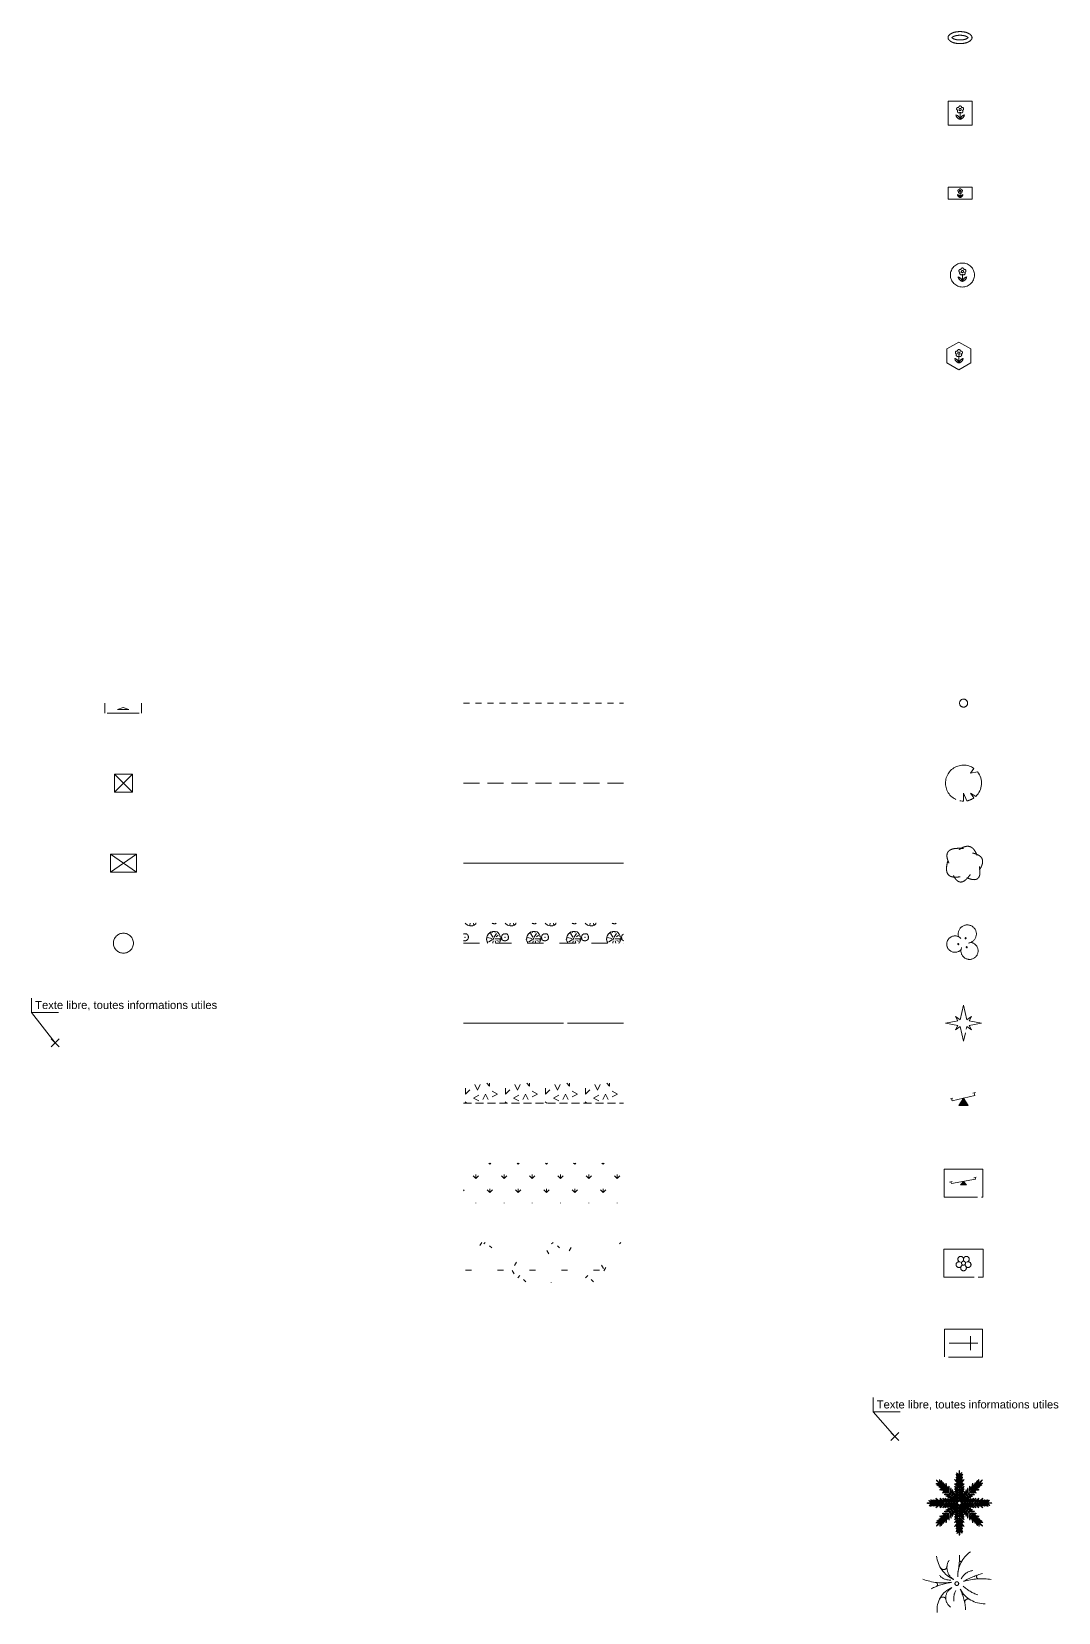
# Model space of a CAD drawing. Header units: metres. Extents: x 3068 to 3311, y 1718 to 1911.
# Drawn here: x 3098.75 to 3124.42, y 1719.44 to 1758.96 of the extents above; entities that cross this region are included whole.
import ezdxf

# ---------------------------------------------------------------- set-up
doc = ezdxf.new("R2010")
doc.units = ezdxf.units.M
doc.header["$PDMODE"] = 3
doc.header["$PDSIZE"] = 0.1
for name, pattern in [('Socle_Continu', [2.5, 2.5, 0]), ('TL_1181', [0.3, 0.15, -0.15]), ('TL_1182', [0.6, 0.4, -0.2]), ('TL_1184', [0.8, 0.4, -0.4]), ('TL_1185', [2.5, 2.5, 0]), ('TL_2776', [0.3, 0.2, -0.1]), ('Topo_Continu', [2.5, 2.5, 0])]:
    doc.linetypes.add(name, pattern=pattern)
for name, color, linetype, lineweight in [('CLOTU_SCI', 212, 'Socle_Continu', 13), ('CLOTU_SCS', 212, 'Socle_Continu', 13), ('JARDH_SCS', 82, 'Socle_Continu', 13), ('JARDI_SCI', 82, 'Socle_Continu', 13), ('JARDI_SCS', 82, 'Socle_Continu', 13), ('MOBUR_SCS', 251, 'Socle_Continu', 13)]:
    doc.layers.add(name, color=color, linetype=linetype, lineweight=lineweight)
doc.styles.get("Standard").update_dxf_attribs({"font": 'arial.ttf'})
doc.styles.add('Style_1', font='WINGDNG2.TTF')
doc.linetypes.add('TL_1183', pattern='A,0.5,-0.05,["ù",Style_1,S=0.254,R=180,X=0,Y=0.254],0,["ù",Style_1,S=0.254,R=0,X=-0.1,Y=-0.254]', length=0.55)

# ---------------------------------------------------------------- blocks, each defined once
blk = doc.blocks.new('TP_1206')
at = {"layer": 'JARDI_SCS', "linetype": 'Socle_Continu'}
blk.add_hatch(color=256, dxfattribs=at).paths.add_polyline_path([(0, 0.125), (-0.117, -0.062), (0.117, -0.062)])
at = {"layer": 'JARDI_SCS', "linetype": 'Socle_Continu', "flags": 128}
for points in [[(-0.328, 0.109), (-0.266, 0.125)], [(-0.281, 0.055), (-0.297, 0.117)], [(-0.281, 0.055), (0.281, 0.195), (0.266, 0.258)], [(0.234, 0.25), (0.297, 0.266)]]:
    blk.add_lwpolyline(points, dxfattribs=at)
blk.add_lwpolyline([(0, 0.125), (-0.117, -0.062), (0.117, -0.062)], close=True, dxfattribs=at)
at = {"layer": 'JARDI_SCS', "linetype": 'Socle_Continu', "flags": 9}
for tag, p in [('ID', (0.793, 0.119)), ('NATURE', (0.793, -0.203)), ('FAMILLE', (0.793, -0.524)), ('CALQUE', (0.793, -0.845)), ('PCRS', (0.793, -1.166))]:
    blk.add_attdef(tag, p, '', height=0.2, dxfattribs=at)
blk = doc.blocks.new('TP_1205')
at = {"layer": 'JARDI_SCS', "linetype": 'Socle_Continu', "flags": 128}
blk.add_lwpolyline([(0.084, 0.084), (0, 0.45), (-0.084, 0.084), (-0.197, 0.169), (-0.141, 0.056), (-0.45, 0), (-0.141, -0.056), (-0.197, -0.169), (-0.084, -0.084), (0, -0.45), (0.084, -0.084), (0.197, -0.169), (0.141, -0.056), (0.45, 0), (0.141, 0.056), (0.197, 0.169)], close=True, dxfattribs=at)
at = {"layer": 'JARDI_SCS', "linetype": 'Socle_Continu', "flags": 9}
for tag, p in [('ID', (0.936, 0.245)), ('NATURE', (0.936, -0.076)), ('FAMILLE', (0.936, -0.398)), ('CALQUE', (0.936, -0.719)), ('PCRS', (0.936, -1.04))]:
    blk.add_attdef(tag, p, '', height=0.2, dxfattribs=at)
blk = doc.blocks.new('SP_1161')
at = {"layer": 'CLOTU_SCS', "linetype": 'Socle_Continu'}
for p, q in [((0, 0), (0, 0.25)), ((0.057, 0), (0.854, 0)), ((0.455, 0.141), (0.313, 0.094)), ((0.313, 0.094), (0.598, 0.094)), ((0.598, 0.094), (0.455, 0.141)), ((0.911, 0.25), (0.911, 0))]:
    blk.add_line(p, q, dxfattribs=at)
at = {"layer": 'CLOTU_SCS', "linetype": 'Socle_Continu', "flags": 9}
for tag, p in [('ID', (1.36, 0.385)), ('NATURE', (1.36, 0.064)), ('CALQUE', (1.36, -0.579)), ('FAMILLE', (1.36, -0.257)), ('PCRS', (1.36, -0.9))]:
    blk.add_attdef(tag, p, '', height=0.2, dxfattribs=at)
blk = doc.blocks.new('SP_1162')
at = {"layer": 'CLOTU_SCS', "linetype": 'Socle_Continu'}
for p, q in [((0, 0), (0.45, 0.45)), ((0, 0.45), (0.45, 0))]:
    blk.add_line(p, q, dxfattribs=at)
at = {"layer": 'CLOTU_SCS', "linetype": 'Socle_Continu', "flags": 128}
blk.add_lwpolyline([(0.45, 0), (0, 0), (0, 0.45), (0.45, 0.45)], close=True, dxfattribs=at)
at = {"layer": 'CLOTU_SCS', "linetype": 'Socle_Continu', "flags": 9}
for tag, p in [('ID', (1.089, 0.299)), ('NATURE', (1.089, -0.022)), ('FAMILLE', (1.089, -0.344)), ('CALQUE', (1.089, -0.665)), ('PCRS', (1.089, -0.986))]:
    blk.add_attdef(tag, p, '', height=0.2, dxfattribs=at)
blk = doc.blocks.new('SP_1163')
at = {"layer": 'CLOTU_SCS', "linetype": 'Socle_Continu'}
for p, q in [((0, 0), (0.65, 0.45)), ((0, 0.45), (0.65, 0))]:
    blk.add_line(p, q, dxfattribs=at)
at = {"layer": 'CLOTU_SCS', "linetype": 'Socle_Continu', "flags": 128}
blk.add_lwpolyline([(0.65, 0), (0, 0), (0, 0.45), (0.65, 0.45)], close=True, dxfattribs=at)
at = {"layer": 'CLOTU_SCS', "linetype": 'Socle_Continu', "flags": 9}
for tag, p in [('ID', (1.211, 0.255)), ('NATURE', (1.211, -0.066)), ('FAMILLE', (1.211, -0.387)), ('CALQUE', (1.211, -0.709)), ('PCRS', (1.211, -1.03))]:
    blk.add_attdef(tag, p, '', height=0.2, dxfattribs=at)
blk = doc.blocks.new('SP_1164')
at = {"layer": 'CLOTU_SCS', "linetype": 'Socle_Continu'}
blk.add_circle((0, 0), 0.25, dxfattribs=at)
at = {"layer": 'CLOTU_SCS', "linetype": 'Socle_Continu', "flags": 9}
for tag, p in [('ID', (0.878, 0.051)), ('NATURE', (0.878, -0.27)), ('FAMILLE', (0.878, -0.592)), ('CALQUE', (0.878, -0.913)), ('PCRS', (0.878, -1.234))]:
    blk.add_attdef(tag, p, '', height=0.2, dxfattribs=at)
blk = doc.blocks.new('*U308')
at = {"layer": 'CLOTU_SCI', "linetype": 'Socle_Continu'}
blk.add_line((-0.591, 0.756), (0, 0), dxfattribs=at)
at = {"layer": 'CLOTU_SCI', "linetype": 'Socle_Continu', "flags": 128}
blk.add_lwpolyline([(0.082, 0.756), (-0.591, 0.756), (-0.591, 1.113)], dxfattribs=at)
at = {"layer": 'CLOTU_SCI', "linetype": 'Socle_Continu'}
blk.add_point((0, 0), dxfattribs=at)
blk.add_attdef('TXT', (-0.502, 0.843), '', height=0.2, dxfattribs=at)
at = {"layer": 'CLOTU_SCI', "linetype": 'Socle_Continu', "flags": 9}
for tag, p in [('NATURE', (1.967, -0.177)), ('ID', (1.967, 0.144)), ('FAMILLE', (1.967, -0.499)), ('CALQUE', (1.967, -0.82)), ('PCRS', (1.967, -1.141))]:
    blk.add_attdef(tag, p, '', height=0.2, dxfattribs=at)
blk = doc.blocks.new('TP_1201')
at = {"layer": 'JARDI_SCS', "linetype": 'Socle_Continu'}
blk.add_circle((0, 0), 0.1, dxfattribs=at)
at = {"layer": 'JARDI_SCS', "linetype": 'Socle_Continu', "flags": 9}
for tag, p in [('ID', (0.488, -0.054)), ('NATURE', (0.488, -0.375)), ('FAMILLE', (0.488, -0.696)), ('CALQUE', (0.488, -1.017))]:
    blk.add_attdef(tag, p, '', height=0.2, dxfattribs=at)
blk = doc.blocks.new('TP_1202')
at = {"layer": 'JARDI_SCS', "linetype": 'Socle_Continu', "flags": 128}
blk.add_lwpolyline([(0.31, -0.335, 0.396139), (0.355, 0.281), (0.177, 0.251), (0.264, 0.367, 1.3671), (0.008, -0.453), (0.008, -0.256), (0.09, -0.446, 0.10638), (0.264, -0.372), (0.177, -0.256)], format="xyb", close=True, dxfattribs=at)
at = {"layer": 'JARDI_SCS', "linetype": 'Socle_Continu', "flags": 9}
for tag, p in [('ID', (1, 0.227)), ('NATURE', (1, -0.094)), ('FAMILLE', (1, -0.415)), ('CALQUE', (1, -0.736)), ('PCRS', (1, -1.058))]:
    blk.add_attdef(tag, p, '', height=0.2, dxfattribs=at)
blk = doc.blocks.new('TP_1203')
at = {"layer": 'JARDI_SCS', "linetype": 'Socle_Continu'}
for points in [[(0.317, 0.2, 0.007667), (0.31, 0.219, 0.026874), (0.279, 0.282, 0.047786), (0.236, 0.346, 0.023985), (0.22, 0.364, 0.040407), (0.188, 0.391, 0.05708), (0.15, 0.412, 0.021505), (0.134, 0.418, 0.075257), (0.079, 0.426, 0.004647), (0.075, 0.426, 0.067031), (0.011, 0.416, 0.025669), (-0.025, 0.403, 0.024468), (-0.058, 0.388, 0.036292), (-0.133, 0.341)], [(-0.414, 0.059, 0.030688), (-0.44, -0.051, 0.042762), (-0.448, -0.139, 0.002681), (-0.448, -0.145, 0.068057), (-0.437, -0.22, 0.027564), (-0.43, -0.238, 0.0661), (-0.407, -0.278, 0.02929), (-0.395, -0.292, 0.071575), (-0.359, -0.319, 0.024959), (-0.339, -0.328, 0.055555), (-0.293, -0.342, 0.042997), (-0.227, -0.347, 0.011964), (-0.208, -0.347, 0.03671), (-0.105, -0.334)], [(-0.02, 0.369, 0.026081), (-0.147, 0.375, 0.000498), (-0.149, 0.375, 0.000061), (-0.149, 0.375, 0.039737), (-0.254, 0.367, 0.05935), (-0.332, 0.345, 0.002412), (-0.335, 0.344, 0.092506), (-0.393, 0.305, 0.000753), (-0.393, 0.305, 0.098491), (-0.424, 0.258, 0.011844), (-0.427, 0.252, 0.083514), (-0.437, 0.191, 0.009601), (-0.437, 0.184, 0.062383), (-0.423, 0.101, 0.027233), (-0.4, 0.034, 0.012932), (-0.386, 0.003)], [(0.373, -0.166, 0.034341), (0.42, -0.085, 0.016386), (0.431, -0.062, 0.033024), (0.447, -0.013, 0.065516), (0.455, 0.048, 0.004498), (0.455, 0.052, 0.088708), (0.444, 0.108, 0.001985), (0.443, 0.11, 0.087204), (0.413, 0.157, 0.010127), (0.407, 0.164, 0.060799), (0.363, 0.198, 0.037701), (0.311, 0.224, 0.012492), (0.293, 0.231, 0.034867), (0.205, 0.256)], [(-0.274, -0.306, 0.039486), (-0.23, -0.38, 0.04359), (-0.198, -0.418, 0.016585), (-0.184, -0.431, 0.081902), (-0.139, -0.459, 0.006579), (-0.135, -0.461, 0.089308), (-0.092, -0.468, 0.016983), (-0.084, -0.468, 0.078527), (-0.037, -0.457, 0.013117), (-0.03, -0.454, 0.063228), (0.027, -0.417, 0.02257), (0.061, -0.386, 0.018838), (0.086, -0.359, 0.027877), (0.148, -0.278)], [(0.064, -0.363, 0.004702), (0.076, -0.368, 0.029397), (0.155, -0.395, 0.053456), (0.231, -0.408, 0.017025), (0.243, -0.409, 0.067312), (0.292, -0.402, 0.029038), (0.305, -0.398, 0.085197), (0.338, -0.377, 0.008842), (0.341, -0.374, 0.097758), (0.369, -0.332, 0.000163), (0.369, -0.332, 0.072483), (0.386, -0.268, 0.026786), (0.388, -0.219, 0.018833), (0.387, -0.184, 0.02958), (0.373, -0.081)]]:
    blk.add_lwpolyline(points, format="xyb", dxfattribs=at)
at = {"layer": 'JARDI_SCS', "linetype": 'Socle_Continu', "flags": 9}
for tag, p in [('ID', (0.889, 0.246)), ('NATURE', (0.889, -0.075)), ('FAMILLE', (0.889, -0.396)), ('CALQUE', (0.889, -0.718)), ('PCRS', (0.889, -1.039))]:
    blk.add_attdef(tag, p, '', height=0.2, dxfattribs=at)
blk = doc.blocks.new('TP_1204')
at = {"layer": 'JARDI_SCS', "linetype": 'Socle_Continu'}
for centre, radius in [((0.056, 0.119), 0.014), ((-0.127, -0.029), 0.0141), ((0.084, -0.106), 0.014)]:
    blk.add_circle(centre, radius, dxfattribs=at)
for centre, radius, start, end in [((0.098, 0.224), 0.227, 277.1047, 198.3791), ((-0.211, -0.029), 0.205, 43.3093, 318.8126), ((0.154, -0.198), 0.214, 157.5, 81.9939)]:
    blk.add_arc(centre, radius, start, end, dxfattribs=at)
at = {"layer": 'JARDI_SCS', "linetype": 'Socle_Continu', "extrusion": (0, 0, -1)}
blk.add_ellipse((-0.127, -0.029), major_axis=(0.00999, 0.00999), ratio=1, start_param=3.926991, end_param=7.068583, dxfattribs=at)
at = {"layer": 'JARDI_SCS', "linetype": 'Socle_Continu', "flags": 9}
for tag, p in [('ID', (0.961, 0.266)), ('NATURE', (0.961, -0.055)), ('FAMILLE', (0.961, -0.377)), ('CALQUE', (0.961, -0.698)), ('PCRS', (0.961, -1.019))]:
    blk.add_attdef(tag, p, '', height=0.2, dxfattribs=at)
blk = doc.blocks.new('TP_1207')
at = {"layer": 'JARDI_SCS', "linetype": 'Socle_Continu'}
blk.add_hatch(color=256, dxfattribs=at).paths.add_polyline_path([(0.484, 0.394), (0.408, 0.306), (0.56, 0.306)])
for p, q in [((0.181, 0.339), (0.786, 0.448)), ((0.741, 0.487), (0.802, 0.498)), ((0.786, 0.448), (0.771, 0.492)), ((0.136, 0.377), (0.197, 0.388)), ((0.181, 0.339), (0.166, 0.383)), ((0.484, 0.394), (0.408, 0.306)), ((0.408, 0.306), (0.56, 0.306)), ((0.56, 0.306), (0.484, 0.394))]:
    blk.add_line(p, q, dxfattribs=at)
at = {"layer": 'JARDI_SCS', "linetype": 'Socle_Continu', "flags": 128}
blk.add_lwpolyline([(0.968, 0.7), (0, 0.7), (0, 0), (0.968, 0)], close=True, dxfattribs=at)
at = {"layer": 'JARDI_SCS', "linetype": 'Socle_Continu', "flags": 9}
for tag, p in [('ID', (1.328, 0.503)), ('NATURE', (1.328, 0.182)), ('FAMILLE', (1.328, -0.139)), ('CALQUE', (1.328, -0.46)), ('PCRS', (1.328, -0.782))]:
    blk.add_attdef(tag, p, '', height=0.2, dxfattribs=at)
blk = doc.blocks.new('TP_1208')
at = {"layer": 'JARDI_SCS', "linetype": 'Socle_Continu'}
for p, q in [((0.489, 0.448), (0.489, 0.4)), ((0.442, 0.365), (0.396, 0.38)), ((0.46, 0.31), (0.431, 0.271)), ((0.519, 0.31), (0.547, 0.271)), ((0.537, 0.365), (0.582, 0.38))]:
    blk.add_line(p, q, dxfattribs=at)
at = {"layer": 'JARDI_SCS', "linetype": 'Socle_Continu', "flags": 128}
blk.add_lwpolyline([(0, 0), (0, 0.7), (0.978, 0.7), (0.978, 0)], close=True, dxfattribs=at)
at = {"layer": 'JARDI_SCS', "linetype": 'Socle_Continu'}
blk.add_circle((0.489, 0.35), 0.05, dxfattribs=at)
for centre, start, end in [((0.418, 0.448), 359.9728, 252.02), ((0.56, 0.448), 288, 180), ((0.374, 0.313), 72, 324.0094), ((0.489, 0.229), 144, 36), ((0.418, 0.448), 305.981, 306.019), ((0.605, 0.313), 161.9874, 162.0126), ((0.605, 0.313), 215.9822, 108.0238)]:
    blk.add_arc(centre, 0.0713, start, end, dxfattribs=at)
at = {"layer": 'JARDI_SCS', "linetype": 'Socle_Continu', "flags": 9}
for tag, p in [('ID', (1.332, 0.495)), ('NATURE', (1.332, 0.174)), ('FAMILLE', (1.332, -0.148)), ('CALQUE', (1.332, -0.469)), ('PCRS', (1.332, -0.79))]:
    blk.add_attdef(tag, p, '', height=0.2, dxfattribs=at)
blk = doc.blocks.new('TP_1209')
at = {"layer": 'JARDI_SCS', "linetype": 'Socle_Continu'}
for p, q in [((0.651, 0.525), (0.651, 0.175)), ((0.118, 0.35), (0.829, 0.35))]:
    blk.add_line(p, q, dxfattribs=at)
at = {"layer": 'JARDI_SCS', "linetype": 'Socle_Continu', "flags": 128}
blk.add_lwpolyline([(0, 0.7), (0.947, 0.7), (0.947, 0), (0, 0)], close=True, dxfattribs=at)
at = {"layer": 'JARDI_SCS', "linetype": 'Socle_Continu', "flags": 9}
for tag, p in [('NATURE', (1.368, 0.208)), ('ID', (1.368, 0.529)), ('FAMILLE', (1.368, -0.114)), ('CALQUE', (1.368, -0.435)), ('PCRS', (1.368, -0.756))]:
    blk.add_attdef(tag, p, '', height=0.2, dxfattribs=at)
blk = doc.blocks.new('*U62')
at = {"layer": 'JARDI_SCI', "linetype": 'Socle_Continu'}
blk.add_line((-0.539, 0.616), (0, 0), dxfattribs=at)
at = {"layer": 'JARDI_SCI', "linetype": 'Socle_Continu', "flags": 128}
blk.add_lwpolyline([(0.134, 0.616), (-0.539, 0.616), (-0.539, 0.973)], dxfattribs=at)
at = {"layer": 'JARDI_SCI', "linetype": 'Socle_Continu'}
blk.add_point((0, 0), dxfattribs=at)
blk.add_attdef('TXT', (-0.451, 0.703), '', height=0.2, dxfattribs=at)
at = {"layer": 'JARDI_SCI', "linetype": 'Socle_Continu', "flags": 9}
for tag, p in [('NATURE', (1.967, -0.177)), ('ID', (1.967, 0.144)), ('FAMILLE', (1.967, -0.499)), ('CALQUE', (1.967, -0.82)), ('PCRS', (1.967, -1.141))]:
    blk.add_attdef(tag, p, '', height=0.2, dxfattribs=at)
blk = doc.blocks.new('NP_2604')
at = {"layer": 'MOBUR_SCS', "linetype": 'Topo_Continu'}
for points in [[(0, 0, 0.174705), (0.018, -0.051, 0.104203), (0.088, -0.106, 0.064948), (0.179, -0.138, 0.051099), (0.3, -0.15, 0.051099), (0.421, -0.138, 0.064948), (0.512, -0.106, 0.104203), (0.582, -0.051, 0.174705), (0.6, 0, 0.174705), (0.582, 0.051, 0.104203), (0.512, 0.106, 0.064948), (0.421, 0.138, 0.051099), (0.3, 0.15, 0.051099), (0.179, 0.138, 0.064948), (0.088, 0.106, 0.104203), (0.018, 0.051, 0.174705)], [(0.095, 0, 0.083919), (0.129, -0.024, 0.064948), (0.197, -0.048, 0.051099), (0.3, -0.059, 0.051099), (0.403, -0.048, 0.064948), (0.471, -0.024, 0.083918), (0.505, 0, 0.083918), (0.471, 0.024, 0.064948), (0.403, 0.048, 0.051099), (0.3, 0.059, 0.051099), (0.197, 0.048, 0.064948), (0.129, 0.024, 0.083918)]]:
    blk.add_lwpolyline(points, format="xyb", close=True, dxfattribs=at)
at = {"layer": 'MOBUR_SCS', "linetype": 'Topo_Continu', "flags": 9}
for tag, p in [('ID', (1.135, 0.463)), ('NATURE', (1.135, 0.142)), ('FAMILLE', (1.135, -0.18)), ('CALQUE', (1.135, -0.501))]:
    blk.add_attdef(tag, p, '', height=0.2, dxfattribs=at)
at = {"layer": 'MOBUR_SCS', "linetype": 'Socle_Continu', "flags": 9}
blk.add_attdef('PCRS', (1.135, -0.822), '', height=0.2, dxfattribs=at)
blk = doc.blocks.new('NP_2605')
at = {"layer": 'MOBUR_SCS', "linetype": 'Topo_Continu'}
blk.add_lwpolyline([(0, 0), (0.6, 0), (0.6, 0.6), (0, 0.6)], close=True, dxfattribs=at)
at = {"layer": 'MOBUR_SCS', "linetype": 'Socle_Continu', "flags": 128}
blk.add_lwpolyline([(0.3, 0.323, 1.082498), (0.36, 0.367, 1.082498), (0.337, 0.437, 1.082498), (0.263, 0.437, 1.082498), (0.24, 0.367, 1.082498), (0.3, 0.323), (0.3, 0.142)], format="xyb", dxfattribs=at)
for points in [[(0.194, 0.252, 0.278028), (0.3, 0.142, 0.278028)], [(0.3, 0.142, 0.278028), (0.407, 0.252, 0.278028)]]:
    blk.add_lwpolyline(points, format="xyb", close=True, dxfattribs=at)
at = {"layer": 'MOBUR_SCS', "linetype": 'Socle_Continu'}
blk.add_circle((0.3, 0.386), 0.027, dxfattribs=at)
at = {"layer": 'MOBUR_SCS', "linetype": 'Topo_Continu', "flags": 9}
for tag, p in [('ID', (1.421, 0.477)), ('NATURE', (1.421, 0.155)), ('FAMILLE', (1.421, -0.166)), ('CALQUE', (1.421, -0.487))]:
    blk.add_attdef(tag, p, '', height=0.2, dxfattribs=at)
at = {"layer": 'MOBUR_SCS', "linetype": 'Socle_Continu', "flags": 9}
blk.add_attdef('PCRS', (1.421, -0.808), '', height=0.2, dxfattribs=at)
blk = doc.blocks.new('NP_2606')
at = {"layer": 'MOBUR_SCS', "linetype": 'Topo_Continu'}
blk.add_lwpolyline([(0, 0), (0.6, 0), (0.6, 0.3), (0, 0.3)], close=True, dxfattribs=at)
at = {"layer": 'MOBUR_SCS', "linetype": 'Socle_Continu', "flags": 128}
for points in [[(0.23, 0.115, 0.278028), (0.3, 0.043, 0.278028)], [(0.3, 0.043, 0.278028), (0.37, 0.115, 0.278028)]]:
    blk.add_lwpolyline(points, format="xyb", close=True, dxfattribs=at)
blk.add_lwpolyline([(0.3, 0.161, 1.082498), (0.339, 0.189, 1.082498), (0.324, 0.235, 1.082498), (0.276, 0.235, 1.082498), (0.261, 0.189, 1.082498), (0.3, 0.161), (0.3, 0.043)], format="xyb", dxfattribs=at)
at = {"layer": 'MOBUR_SCS', "linetype": 'Socle_Continu'}
blk.add_circle((0.3, 0.202), 0.0177, dxfattribs=at)
at = {"layer": 'MOBUR_SCS', "linetype": 'Topo_Continu', "flags": 9}
for tag, p in [('ID', (1.452, 0.408)), ('NATURE', (1.452, 0.087)), ('CALQUE', (1.452, -0.556)), ('FAMILLE', (1.452, -0.234))]:
    blk.add_attdef(tag, p, '', height=0.2, dxfattribs=at)
at = {"layer": 'MOBUR_SCS', "linetype": 'Socle_Continu', "flags": 9}
blk.add_attdef('PCRS', (1.452, -0.877), '', height=0.2, dxfattribs=at)
blk = doc.blocks.new('NP_2607')
at = {"layer": 'MOBUR_SCS', "linetype": 'Socle_Continu', "flags": 128}
blk.add_lwpolyline([(0, 0.023, 1.082498), (0.06, 0.067, 1.082498), (0.037, 0.137, 1.082498), (-0.037, 0.137, 1.082498), (-0.06, 0.067, 1.082498), (0, 0.023), (0, -0.158)], format="xyb", dxfattribs=at)
for points in [[(-0.106, -0.048, 0.278028), (0, -0.158, 0.278028)], [(0, -0.158, 0.278028), (0.107, -0.048, 0.278028)]]:
    blk.add_lwpolyline(points, format="xyb", close=True, dxfattribs=at)
at = {"layer": 'MOBUR_SCS', "linetype": 'Topo_Continu'}
blk.add_circle((0, 0), 0.3, dxfattribs=at)
at = {"layer": 'MOBUR_SCS', "linetype": 'Socle_Continu'}
blk.add_circle((0, 0.086), 0.027, dxfattribs=at)
at = {"layer": 'MOBUR_SCS', "linetype": 'Topo_Continu', "flags": 9}
for tag, p in [('NATURE', (1.099, -0.175)), ('ID', (1.099, 0.147)), ('FAMILLE', (1.099, -0.496)), ('CALQUE', (1.099, -0.817))]:
    blk.add_attdef(tag, p, '', height=0.2, dxfattribs=at)
at = {"layer": 'MOBUR_SCS', "linetype": 'Socle_Continu', "flags": 9}
blk.add_attdef('PCRS', (1.099, -1.138), '', height=0.2, dxfattribs=at)
blk = doc.blocks.new('NP_2608')
at = {"layer": 'MOBUR_SCS', "linetype": 'Socle_Continu', "flags": 128}
blk.add_lwpolyline([(0.6, 0.346), (0.3, 0.52), (0, 0.346), (0, 0), (0.3, -0.173), (0.6, 0)], close=True, dxfattribs=at)
for points in [[(0.194, 0.107, 0.278028), (0.3, -0.003, 0.278028)], [(0.3, -0.003, 0.278028), (0.407, 0.107, 0.278028)]]:
    blk.add_lwpolyline(points, format="xyb", close=True, dxfattribs=at)
blk.add_lwpolyline([(0.3, 0.177, 1.082498), (0.36, 0.221, 1.082498), (0.337, 0.292, 1.082498), (0.263, 0.292, 1.082498), (0.24, 0.221, 1.082498), (0.3, 0.177), (0.3, -0.003)], format="xyb", dxfattribs=at)
at = {"layer": 'MOBUR_SCS', "linetype": 'Socle_Continu'}
blk.add_circle((0.3, 0.241), 0.027, dxfattribs=at)
at = {"layer": 'MOBUR_SCS', "linetype": 'Socle_Continu', "flags": 9}
for tag, p in [('ID', (1.425, 0.198)), ('NATURE', (1.425, -0.124)), ('FAMILLE', (1.425, -0.445)), ('CALQUE', (1.425, -0.766)), ('PCRS', (1.425, -1.088))]:
    blk.add_attdef(tag, p, '', height=0.2, dxfattribs=at)
blk = doc.blocks.new('*U399')
at = {"layer": 'JARDI_SCS', "linetype": 'Socle_Continu'}
for p, q in [((0, 0.044), (-0.075, 0.114)), ((0, -0.058), (-0.075, 0.013)), ((0, 0.22), (-0.053, 0.262)), ((0, 0), (-0.053, 0.043)), ((0, 0.136), (-0.051, 0.184)), ((0, 0.248), (-0.047, 0.297)), ((0, 0.166), (-0.046, 0.224)), ((0, 0.083), (-0.046, 0.14)), ((0, 0.279), (-0.002, 0.347)), ((0, 0.248), (0.04, 0.302)), ((0, -0.385), (0, 0.294)), ((0, 0.22), (0.053, 0.262)), ((0, 0.166), (0.046, 0.224)), ((0, 0.136), (0.051, 0.184)), ((0, 0.083), (0.046, 0.14)), ((0, 0.044), (0.075, 0.114)), ((0, 0), (0.053, 0.043)), ((0, -0.058), (0.075, 0.013)), ((0, -0.385), (-0.112, -0.263)), ((0, -0.316), (-0.097, -0.219)), ((0, -0.187), (-0.091, -0.098)), ((0, -0.126), (-0.075, -0.056)), ((0, -0.25), (-0.069, -0.174)), ((0, -0.126), (0.075, -0.056)), ((0, -0.187), (0.091, -0.098)), ((0, -0.25), (0.069, -0.174)), ((0, -0.316), (0.097, -0.219)), ((0, -0.385), (0.112, -0.263))]:
    blk.add_line(p, q, dxfattribs=at)
at = {"layer": 'JARDI_SCS', "linetype": 'Socle_Continu', "flags": 128}
for points in [[(-0.118, 0.154, 0.129654), (0, 0.044, 0.131505)], [(-0.118, 0.053, 0.129654), (0, -0.058, 0.131505)], [(-0.083, 0.287, 0.129654), (0, 0.22, 0.131505)], [(-0.083, 0.067, 0.129654), (0, 0, 0.131505)], [(-0.081, 0.212, 0.129654), (0, 0.136, 0.131505)], [(-0.074, 0.325, 0.129654), (0, 0.248, 0.131505)], [(-0.073, 0.257, 0.129654), (0, 0.166, 0.131505)], [(-0.073, 0.173, 0.129654), (0, 0.083, 0.131505)], [(-0.003, 0.385, -0.129654), (0, 0.279, -0.131505)], [(0.063, 0.334, -0.129654), (0, 0.248, -0.131505)], [(0.083, 0.287, -0.129654), (0, 0.22, -0.131505)], [(0.073, 0.257, -0.129654), (0, 0.166, -0.131505)], [(0.081, 0.212, -0.129654), (0, 0.136, -0.131505)], [(0.073, 0.173, -0.129654), (0, 0.083, -0.131505)], [(0.118, 0.154, -0.129654), (0, 0.044, -0.131505)], [(0.083, 0.067, -0.129654), (0, 0, -0.131505)], [(0.118, 0.053, -0.129654), (0, -0.058, -0.131505)], [(-0.149, -0.225, 0.102063), (0, -0.385, 0.16444)], [(-0.136, -0.187, 0.136309), (0, -0.316, 0.198645)], [(-0.118, -0.016, 0.129654), (0, -0.126, 0.131505)], [(-0.118, -0.073, 0.119374), (0, -0.187, 0.127124)], [(-0.109, -0.131, 0.129654), (0, -0.25, 0.131505)], [(0.118, -0.016, -0.129654), (0, -0.126, -0.131505)], [(0.118, -0.073, -0.119374), (0, -0.187, -0.127124)], [(0.109, -0.131, -0.129654), (0, -0.25, -0.131505)], [(0.136, -0.187, -0.136309), (0, -0.316, -0.198645)], [(0.149, -0.225, -0.102063), (0, -0.385, -0.16444)]]:
    blk.add_lwpolyline(points, format="xyb", close=True, dxfattribs=at)
blk = doc.blocks.new('*U400')
at = {"layer": 'JARDI_SCS', "color": 0, "linetype": 'ByBlock', "lineweight": -2, "transparency": 16777216}
blk.add_blockref('*U399', (2496.945, 1378.098), dxfattribs=at)
for p, rotation in [((2496.64, 1377.972), 45.00000000000002), ((2497.249, 1377.972), 315.0000000000001), ((2496.514, 1377.667), 90.00000000000006), ((2496.64, 1377.363), 135), ((2496.945, 1377.237), 180), ((2497.249, 1377.363), 225), ((2497.375, 1377.667), 270)]:
    blk.add_blockref('*U399', p, dxfattribs=dict(at, rotation=rotation))
blk = doc.blocks.new('TP_2778')
at = {"layer": 'JARDI_SCS', "linetype": 'Socle_Continu'}
blk.add_circle((0, 0), 0.045, dxfattribs=at)
blk.add_blockref('*U400', (-2496.945, -1377.667), dxfattribs=at)
at = {"layer": 'JARDI_SCS', "linetype": 'Socle_Continu', "flags": 9}
for tag, p in [('ID', (1.277, 0.29)), ('NATURE', (1.277, -0.032)), ('FAMILLE', (1.277, -0.353)), ('CALQUE', (1.277, -0.674)), ('PCRS', (1.277, -0.996))]:
    blk.add_attdef(tag, p, '', height=0.2, dxfattribs=at)
blk = doc.blocks.new('TP_2779')
at = {"layer": 'JARDI_SCS', "linetype": 'Socle_Continu', "extrusion": (0, 0, -1), "flags": 128}
for points in [[(-0.025, 0.165, 0.247838), (-0.34, 0.797)], [(0.086, 0.103, 0.25131), (0.508, 0.689)], [(-0.064, 0.707, 0.064603), (-0.029, 0.294)], [(0.122, 0.036, 0.13192), (0.851, 0.112)], [(0.637, -0.128, 0.079746), (0.149, 0.028)], [(0.523, 0.029, 0.690122), (0.513, -0.072)], [(0.153, 0.089, 0.230233), (0.433, 0.205)], [(-0.113, 0.12, 0.255827), (-0.398, 0.325)], [(-0.172, 0.054, 0.115458), (-0.86, 0.103)], [(0.43, -0.381, 0.592918), (0.275, -0.382)], [(-0.083, -0.138, 0.100919), (-0.22, -0.653)], [(-0.198, -0.478, 0.662456), (-0.326, -0.398)]]:
    blk.add_lwpolyline(points, format="xyb", dxfattribs=at)
at = {"layer": 'JARDI_SCS', "linetype": 'Socle_Continu', "flags": 128}
for points in [[(-0.401, 0.391, 0.742335), (-0.245, 0.432)], [(-0.193, 0.587, 0.422349), (-0.073, 0.099)], [(0.065, 0.588, 0.596812), (0.127, 0.562)], [(0.643, 0.254, 0.050999), (0.167, 0.058)], [(0.509, 0.211, 0.61769), (0.536, 0.12)], [(-0.122, -0.101, 0.339495), (-0.491, -0.719)], [(-0.122, -0.106, 0.565905), (-0.157, -0.586)], [(-0.028, -0.173, 0.132446), (-0.077, -0.435)], [(0.091, -0.146, 0.285538), (0.709, -0.502)], [(0.158, -0.066, 0.093629), (0.527, -0.284)]]:
    blk.add_lwpolyline(points, format="xyb", dxfattribs=at)
at = {"layer": 'JARDI_SCS', "linetype": 'Socle_Continu'}
blk.add_circle((0, 0), 0.0469, dxfattribs=at)
at = {"layer": 'JARDI_SCS', "linetype": 'Socle_Continu', "flags": 9}
for tag, p in [('ID', (1.31, 0.499)), ('NATURE', (1.31, 0.178)), ('FAMILLE', (1.31, -0.143)), ('CALQUE', (1.31, -0.465)), ('PCRS', (1.31, -0.786))]:
    blk.add_attdef(tag, p, '', height=0.2, dxfattribs=at)

msp = doc.modelspace()

# ---------------------------------------------------------------- hatches: boundary and pattern name
at = {"layer": 'JARDH_SCS', "linetype": 'Socle_Continu'}
h = msp.add_hatch(dxfattribs=at)
h.set_pattern_fill('TL_1184', color=256, pattern_type=2)
h.set_pattern_definition([(296.565051, (0.15, 8.18), (1, -1.000000004), [0.02236068, -2.2137073]), (243.434949, (0.16, 8.2), (8e-09, -1), [0.02236068, -2.2137073]), (0, (0.14, 8.2), (0, 1), [0.02, -0.98]), (285.945396, (0.12, 8.27), (1.000000001, -2.9999999986), [0.0728011, -7.2073088]), (206.565051, (0.14, 8.28), (-1.000000004, -1), [0.02236068, -2.2137073]), (333.434949, (0.12, 8.29), (1, 8e-09), [0.02236068, -2.2137073]), (251.565051, (0.14, 8.35), (7e-11, -1.000000003), [0.06324555, -3.0990321]), (180, (0.16, 8.35), (-1e-16, -1), [0.02, -0.98]), (296.565051, (0.15, 8.37), (1, -1.000000004), [0.02236068, -2.2137073]), (233.130102, (0.18, 8.41), (-2.000000019, -2.999999988), [0.05, -4.95]), (180, (0.2, 8.41), (-1e-16, -1), [0.02, -0.98]), (270, (0.2, 8.43), (1, -2e-16), [0.02, -0.98]), (206.565051, (0.24, 8.45), (-1.000000004, -1), [0.04472136, -2.19134662]), (161.565051, (0.27, 8.44), (-1.000000003, -7e-11), [0.03162278, -3.13065488]), (270, (0.27, 8.46), (1, -2e-16), [0.02, -0.98]), (180, (0.33, 8.46), (-1e-16, -1), [0.06, -0.94]), (116.565051, (0.34, 8.44), (-1, 1.000000004), [0.02236068, -2.2137073]), (243.434949, (0.35, 8.46), (8e-09, -1), [0.02236068, -2.2137073]), (165.963757, (0.39, 8.45), (-1.000000001, -1.3e-08), [0.04123106, -4.08187457]), (135, (0.42, 8.42), (-1, 1e-16), [0.0424264, -1.37178716]), (90, (0.42, 8.4), (-1, 1e-16), [0.02, -0.98]), (180, (0.44, 8.4), (-1e-16, -1), [0.02, -0.98]), (116.565051, (0.46, 8.36), (-1, 1.000000004), [0.04472136, -2.19134662]), (90, (0.46, 8.34), (-1, 1e-16), [0.02, -0.98]), (153.434949, (0.48, 8.33), (-1, -8e-09), [0.02236068, -2.2137073]), (90, (0.48, 8.27), (-1, 1e-16), [0.06, -0.94]), (45, (0.46, 8.25), (1e-16, 1), [0.02828427, -1.3859293]), (116.565051, (0.47, 8.23), (-1, 1.000000004), [0.02236068, -2.2137073]), (68.198591, (0.45, 8.18), (0.999999973, 3.00000001), [0.05385165, -5.33131316]), (18.434949, (0.42, 8.17), (1.999999994, 1.00000001), [0.03162278, -3.13065488]), (90, (0.42, 8.15), (-1, 1e-16), [0.02, -0.98]), (36.869898, (0.38, 8.12), (0.999999994, 1.000000006), [0.05, -4.95]), (0, (0.35, 8.12), (0, 1), [0.03, -0.97]), (63.434949, (0.34, 8.1), (-8e-09, 1), [0.02236068, -2.2137073]), (0, (0.28, 8.1), (0, 1), [0.06, -0.94]), (315, (0.26, 8.12), (1, -3e-16), [0.02828427, -1.3859293]), (26.565051, (0.24, 8.11), (1.000000004, 1), [0.02236068, -2.2137073]), (341.565051, (0.21, 8.12), (1.000000003, 7e-11), [0.03162278, -3.13065488]), (321.340192, (0.16, 8.16), (4.000000012, -2.9999999835), [0.06403124, -6.339093]), (90, (0.31, 8.27), (-1, 1e-16), [0.02, -0.98]), (0, (0.29, 8.27), (0, 1), [0.02, -0.98]), (270, (0.29, 8.29), (1, -2e-16), [0.02, -0.98]), (180, (0.31, 8.29), (-1e-16, -1), [0.02, -0.98]), (90, (0.75, 8.77), (-1, 1e-16), [0.02, -0.98]), (0, (0.73, 8.77), (0, 1), [0.02, -0.98]), (270, (0.73, 8.79), (1, -2e-16), [0.02, -0.98]), (180, (0.75, 8.79), (-1e-16, -1), [0.02, -0.98]), (296.565051, (0.59, 8.68), (1, -1.000000004), [0.02236068, -2.2137073]), (243.434949, (0.6, 8.7), (8e-09, -1), [0.02236068, -2.2137073]), (0, (0.58, 8.7), (0, 1), [0.02, -0.98]), (285.945396, (0.56, 8.77), (1.000000001, -2.9999999986), [0.0728011, -7.2073088]), (206.565051, (0.58, 8.78), (-1.000000004, -1), [0.02236068, -2.2137073]), (333.434949, (0.56, 8.79), (1, 8e-09), [0.02236068, -2.2137073]), (251.565051, (0.58, 8.85), (7e-11, -1.000000003), [0.06324555, -3.0990321]), (180, (0.6, 8.85), (-1e-16, -1), [0.02, -0.98]), (296.565051, (0.59, 8.87), (1, -1.000000004), [0.02236068, -2.2137073]), (233.130102, (0.62, 8.91), (-2.000000019, -2.999999988), [0.05, -4.95]), (180, (0.64, 8.91), (-1e-16, -1), [0.02, -0.98]), (270, (0.64, 8.93), (1, -2e-16), [0.02, -0.98]), (206.565051, (0.68, 8.95), (-1.000000004, -1), [0.04472136, -2.19134662]), (161.565051, (0.71, 8.94), (-1.000000003, -7e-11), [0.03162278, -3.13065488]), (270, (0.71, 8.96), (1, -2e-16), [0.02, -0.98]), (180, (0.77, 8.96), (-1e-16, -1), [0.06, -0.94]), (116.565051, (0.78, 8.94), (-1, 1.000000004), [0.02236068, -2.2137073]), (243.434949, (0.79, 8.96), (8e-09, -1), [0.02236068, -2.2137073]), (165.963757, (0.83, 8.95), (-1.000000001, -1.3e-08), [0.04123106, -4.08187457]), (135, (0.86, 8.92), (-1, 1e-16), [0.0424264, -1.37178716]), (90, (0.86, 8.9), (-1, 1e-16), [0.02, -0.98]), (180, (0.88, 8.9), (-1e-16, -1), [0.02, -0.98]), (116.565051, (0.9, 8.86), (-1, 1.000000004), [0.04472136, -2.19134662]), (90, (0.9, 8.84), (-1, 1e-16), [0.02, -0.98]), (153.434949, (0.92, 8.83), (-1, -8e-09), [0.02236068, -2.2137073]), (90, (0.92, 8.77), (-1, 1e-16), [0.06, -0.94]), (45, (0.9, 8.75), (1e-16, 1), [0.02828427, -1.3859293]), (116.565051, (0.91, 8.73), (-1, 1.000000004), [0.02236068, -2.2137073]), (68.198591, (0.89, 8.68), (0.999999973, 3.00000001), [0.05385165, -5.33131316]), (18.434949, (0.86, 8.67), (1.999999994, 1.00000001), [0.03162278, -3.13065488]), (90, (0.86, 8.65), (-1, 1e-16), [0.02, -0.98]), (36.869898, (0.82, 8.62), (0.999999994, 1.000000006), [0.05, -4.95]), (0, (0.79, 8.62), (0, 1), [0.03, -0.97]), (63.434949, (0.78, 8.6), (-8e-09, 1), [0.02236068, -2.2137073]), (0, (0.72, 8.6), (0, 1), [0.06, -0.94]), (315, (0.7, 8.62), (1, -3e-16), [0.02828427, -1.3859293]), (26.565051, (0.68, 8.61), (1.000000004, 1), [0.02236068, -2.2137073]), (341.565051, (0.65, 8.62), (1.000000003, 7e-11), [0.03162278, -3.13065488]), (321.340192, (0.6, 8.66), (4.000000012, -2.9999999835), [0.06403124, -6.339093]), (296.565051, (0.51, 8.265), (1, -1.000000004), [0.01118034, -2.22488764]), (243.434949, (0.515, 8.275), (8e-09, -1), [0.01118034, -2.22488764]), (0, (0.505, 8.275), (0, 1), [0.01, -0.99]), (285.945396, (0.495, 8.31), (1.000000001, -2.9999999986), [0.03640055, -7.24370934]), (206.565051, (0.505, 8.315), (-1.000000004, -1), [0.01118034, -2.22488764]), (333.434949, (0.495, 8.32), (1, 8e-09), [0.01118034, -2.22488764]), (251.565051, (0.505, 8.35), (7e-11, -1.000000003), [0.03162278, -3.13065488]), (180, (0.515, 8.35), (-1e-16, -1), [0.01, -0.99]), (296.565051, (0.51, 8.36), (1, -1.000000004), [0.01118034, -2.22488764]), (233.130102, (0.525, 8.38), (-2.000000019, -2.999999988), [0.025, -4.975]), (180, (0.535, 8.38), (-1e-16, -1), [0.01, -0.99]), (270, (0.535, 8.39), (1, -2e-16), [0.01, -0.99]), (206.565051, (0.555, 8.4), (-1.000000004, -1), [0.02236068, -2.2137073]), (161.565051, (0.57, 8.395), (-1.000000003, -7e-11), [0.0158114, -3.14646627]), (270, (0.57, 8.405), (1, -2e-16), [0.01, -0.99]), (180, (0.6, 8.405), (-1e-16, -1), [0.03, -0.97]), (116.565051, (0.605, 8.395), (-1, 1.000000004), [0.01118034, -2.22488764]), (243.434949, (0.61, 8.405), (8e-09, -1), [0.01118034, -2.22488764]), (165.963757, (0.63, 8.4), (-1.000000001, -1.3e-08), [0.02061553, -4.1024901]), (135, (0.645, 8.385), (-1, 1e-16), [0.0212132, -1.39300036]), (90, (0.645, 8.375), (-1, 1e-16), [0.01, -0.99]), (180, (0.655, 8.375), (-1e-16, -1), [0.01, -0.99]), (116.565051, (0.665, 8.355), (-1, 1.000000004), [0.02236068, -2.2137073]), (90, (0.665, 8.345), (-1, 1e-16), [0.01, -0.99]), (153.434949, (0.675, 8.34), (-1, -8e-09), [0.01118034, -2.22488764]), (90, (0.675, 8.31), (-1, 1e-16), [0.03, -0.97]), (45, (0.665, 8.3), (1e-16, 1), [0.01414214, -1.40007143]), (116.565051, (0.67, 8.29), (-1, 1.000000004), [0.01118034, -2.22488764]), (68.198591, (0.66, 8.265), (0.999999973, 3.00000001), [0.02692582, -5.35823898]), (18.434949, (0.645, 8.26), (1.999999994, 1.00000001), [0.0158114, -3.14646627]), (90, (0.645, 8.25), (-1, 1e-16), [0.01, -0.99]), (36.869898, (0.625, 8.235), (0.999999994, 1.000000006), [0.025, -4.975]), (0, (0.61, 8.235), (0, 1), [0.015, -0.985]), (63.434949, (0.605, 8.225), (-8e-09, 1), [0.01118034, -2.22488764]), (0, (0.575, 8.225), (0, 1), [0.03, -0.97]), (315, (0.565, 8.235), (1, -3e-16), [0.01414214, -1.40007143]), (26.565051, (0.555, 8.23), (1.000000004, 1), [0.01118034, -2.22488764]), (341.565051, (0.54, 8.235), (1.000000003, 7e-11), [0.0158114, -3.14646627]), (321.340192, (0.515, 8.255), (4.000000012, -2.9999999835), [0.03201562, -6.37110862]), (90, (0.59, 8.31), (-1, 1e-16), [0.01, -0.99]), (0, (0.58, 8.31), (0, 1), [0.01, -0.99]), (270, (0.58, 8.32), (1, -2e-16), [0.01, -0.99]), (180, (0.59, 8.32), (-1e-16, -1), [0.01, -0.99]), (90, (0.325, 8.74), (-1, 1e-16), [0.01, -0.99]), (0, (0.315, 8.74), (0, 1), [0.01, -0.99]), (270, (0.315, 8.75), (1, -2e-16), [0.01, -0.99]), (180, (0.325, 8.75), (-1e-16, -1), [0.01, -0.99]), (296.565051, (0.245, 8.695), (1, -1.000000004), [0.01118034, -2.22488764]), (243.434949, (0.25, 8.705), (8e-09, -1), [0.01118034, -2.22488764]), (0, (0.24, 8.705), (0, 1), [0.01, -0.99]), (285.945396, (0.23, 8.74), (1.000000001, -2.9999999986), [0.03640055, -7.24370934]), (206.565051, (0.24, 8.745), (-1.000000004, -1), [0.01118034, -2.22488764]), (333.434949, (0.23, 8.75), (1, 8e-09), [0.01118034, -2.22488764]), (251.565051, (0.24, 8.78), (7e-11, -1.000000003), [0.03162278, -3.13065488]), (180, (0.25, 8.78), (-1e-16, -1), [0.01, -0.99]), (296.565051, (0.245, 8.79), (1, -1.000000004), [0.01118034, -2.22488764]), (233.130102, (0.26, 8.81), (-2.000000019, -2.999999988), [0.025, -4.975]), (180, (0.27, 8.81), (-1e-16, -1), [0.01, -0.99]), (270, (0.27, 8.82), (1, -2e-16), [0.01, -0.99]), (206.565051, (0.29, 8.83), (-1.000000004, -1), [0.02236068, -2.2137073]), (161.565051, (0.305, 8.825), (-1.000000003, -7e-11), [0.0158114, -3.14646627]), (270, (0.305, 8.835), (1, -2e-16), [0.01, -0.99]), (180, (0.335, 8.835), (-1e-16, -1), [0.03, -0.97]), (116.565051, (0.34, 8.825), (-1, 1.000000004), [0.01118034, -2.22488764]), (243.434949, (0.345, 8.835), (8e-09, -1), [0.01118034, -2.22488764]), (165.963757, (0.365, 8.83), (-1.000000001, -1.3e-08), [0.02061553, -4.1024901]), (135, (0.38, 8.815), (-1, 1e-16), [0.0212132, -1.39300036]), (90, (0.38, 8.805), (-1, 1e-16), [0.01, -0.99]), (180, (0.39, 8.805), (-1e-16, -1), [0.01, -0.99]), (116.565051, (0.4, 8.785), (-1, 1.000000004), [0.02236068, -2.2137073]), (90, (0.4, 8.775), (-1, 1e-16), [0.01, -0.99]), (153.434949, (0.41, 8.77), (-1, -8e-09), [0.01118034, -2.22488764]), (90, (0.41, 8.74), (-1, 1e-16), [0.03, -0.97]), (45, (0.4, 8.73), (1e-16, 1), [0.01414214, -1.40007143]), (116.565051, (0.405, 8.72), (-1, 1.000000004), [0.01118034, -2.22488764]), (68.198591, (0.395, 8.695), (0.999999973, 3.00000001), [0.02692582, -5.35823898]), (18.434949, (0.38, 8.69), (1.999999994, 1.00000001), [0.0158114, -3.14646627]), (90, (0.38, 8.68), (-1, 1e-16), [0.01, -0.99]), (36.869898, (0.36, 8.665), (0.999999994, 1.000000006), [0.025, -4.975]), (0, (0.345, 8.665), (0, 1), [0.015, -0.985]), (63.434949, (0.34, 8.655), (-8e-09, 1), [0.01118034, -2.22488764]), (0, (0.31, 8.655), (0, 1), [0.03, -0.97]), (315, (0.3, 8.665), (1, -3e-16), [0.01414214, -1.40007143]), (26.565051, (0.29, 8.66), (1.000000004, 1), [0.01118034, -2.22488764]), (341.565051, (0.275, 8.665), (1.000000003, 7e-11), [0.0158114, -3.14646627]), (321.340192, (0.25, 8.685), (4.000000012, -2.9999999835), [0.03201562, -6.37110862]), (0, (0.78, 8.78), (0, 1), [0.13, -0.87]), (59.036243, (0.75, 8.81), (1.000000014, 1.999999997), [0.11661904, -5.71433286]), (38.659808, (0.81, 8.83), (1.000000008, 0.999999996), [0.06403124, -6.339093]), (120.963757, (0.72, 8.82), (-2.00000003, 2.999999983), [0.11661904, -5.71433286]), (169.695154, (0.7, 8.79), (-6.0000000095, 0.9999999502), [0.1118034, -11.0685365]), (213.690068, (0.71, 8.76), (-0.99999999, -1.00000001), [0.10816654, -3.49738474]), (259.695154, (0.73, 8.73), (-0.9999999502, -6.0000000095), [0.1118034, -11.0685365]), (288.434949, (0.78, 8.73), (1.00000001, -1.999999994), [0.09486833, -3.06740933]), (333.434949, (0.82, 8.74), (1, 8e-09), [0.06708204, -2.16898594]), (333.434949, (0.38, 8.24), (1, 8e-09), [0.06708204, -2.16898594]), (288.434949, (0.34, 8.23), (1.00000001, -1.999999994), [0.09486833, -3.06740933]), (259.695154, (0.29, 8.23), (-0.9999999502, -6.0000000095), [0.1118034, -11.0685365]), (213.690068, (0.27, 8.26), (-0.99999999, -1.00000001), [0.10816654, -3.49738474]), (169.695154, (0.26, 8.29), (-6.0000000095, 0.9999999502), [0.1118034, -11.0685365]), (120.963757, (0.28, 8.32), (-2.00000003, 2.999999983), [0.11661904, -5.71433286]), (38.659808, (0.37, 8.33), (1.000000008, 0.999999996), [0.06403124, -6.339093]), (59.036243, (0.31, 8.31), (1.000000014, 1.999999997), [0.11661904, -5.71433286]), (0, (0.34, 8.28), (0, 1), [0.13, -0.87])])
h.paths.add_polyline_path([(3113.549, 1736.672), (3109.549, 1736.672), (3109.549, 1736.172), (3113.549, 1736.172)])
h = msp.add_hatch(dxfattribs=at)
h.set_pattern_fill('TL_2776', color=256, pattern_type=2)
h.set_pattern_definition([(0, (0.2, 0), (1, 1), [0.15, -0.4, 0.15, -0.3]), (0, (0.55, 0.1), (1, 1), [0.15, -0.85]), (90, (0.6, 0.4), (-1, 1), [0.15, -0.2, 0.15, -0.5]), (90, (0.2, 0.6), (-1, 1), [0.15, -0.85]), (45, (0.6, 0.4), (0, 1), [0.15, -0.69852814, 0.15, -0.41568542]), (135, (0.7, 0.1), (-1, 1e-16), [0.15, -0.55710678, 0.15, -0.55710678]), (225, (0.6, 0.9), (-2e-16, -1), [0.15, -1.26421356]), (225, (0.9, 0), (-2e-16, -1), [0.15, -1.26421356]), (26.565051, (0.8, 0.3), (1, 4e-10), [0.15, -2.08606798]), (63.434949, (0.9, 0.5), (4e-10, 1), [0.15, -2.08606798]), (116.565051, (0.9, 0.5), (-4e-10, 1), [0.15, -2.08606798]), (153.434949, (0.4, 0.4), (-1, 4e-10), [0.15, -2.08606798]), (206.565051, (0.4, 0.4), (-1, -4e-10), [0.15, -2.08606798]), (243.434949, (0.1, 0.4), (-4e-10, -1), [0.15, -2.08606798]), (296.565051, (0.1, 0.4), (4e-10, -1), [0.15, -2.08606798]), (333.434949, (0.8, 0.3), (1, -4e-10), [0.15, -2.08606798])])
h.paths.add_polyline_path([(3113.549, 1732.672), (3109.549, 1732.672), (3109.549, 1732.172), (3113.549, 1732.172)])
h = msp.add_hatch(dxfattribs=at)
h.set_pattern_fill('TL_2777', color=256, scale=0.5, pattern_type=2)
h.set_pattern_definition([(90, (0, 0), (-0.35355339, 0.35355339), [0.09375, -0.61335678]), (45, (0, 0), (-0.35355339, 0.35355339), [0.09375, -0.40625]), (135, (0, 0), (-0.35355339, -0.35355339), [0.09375, -0.40625])])
h.paths.add_polyline_path([(3113.549, 1730.672), (3109.549, 1730.672), (3109.549, 1729.672), (3113.549, 1729.672)])
h = msp.add_hatch(dxfattribs=at)
h.set_pattern_fill('TL_2780', color=256, scale=0.1, pattern_type=2)
h.set_pattern_definition([(0, (0, 0), (0, 0.8), [0.15, -0.65]), (60, (0, 0), (-0.8660254, 0.5), [0.1, -0.9]), (120, (0, 0), (-0.8660254, -0.5), [0.1, -0.9]), (45, (0.2, 0.2), (-0.84852814, 0.84852814), [0.08, -1.12]), (135, (0.4, 0.1), (-0.84852814, -0.84852814), [0.08, -1.12])])
h.paths.add_polyline_path([(3113.536, 1728.688), (3109.536, 1728.688), (3109.536, 1727.688), (3113.536, 1727.688)])

# ---------------------------------------------------------------- linework, layer by layer
at = {"layer": 'JARDI_SCS', "linetype": 'TL_1181', "flags": 128}
msp.add_lwpolyline([(3109.549, 1742.172), (3113.549, 1742.172)], dxfattribs=at)
at = {"layer": 'JARDI_SCS', "linetype": 'TL_1182', "flags": 128}
msp.add_lwpolyline([(3109.549, 1740.172), (3113.549, 1740.172)], dxfattribs=at)
at = {"layer": 'JARDI_SCS', "linetype": 'TL_1183', "flags": 128}
msp.add_lwpolyline([(3109.549, 1738.172), (3113.549, 1738.172)], dxfattribs=at)
at = {"layer": 'JARDI_SCS', "linetype": 'TL_1184', "flags": 128}
msp.add_lwpolyline([(3109.549, 1736.172), (3113.549, 1736.172)], dxfattribs=at)
at = {"layer": 'JARDI_SCS', "linetype": 'TL_1185', "flags": 128}
msp.add_lwpolyline([(3109.549, 1734.172), (3113.549, 1734.172)], dxfattribs=at)
at = {"layer": 'JARDI_SCS', "linetype": 'TL_2776', "flags": 128}
msp.add_lwpolyline([(3109.549, 1732.172), (3113.549, 1732.172)], dxfattribs=at)

# ---------------------------------------------------------------- block references
at = {"layer": 'CLOTU_SCI', "linetype": 'Socle_Continu'}
msp.add_blockref('*U308', (3099.346, 1733.683), dxfattribs=at).add_auto_attribs({'TXT': 'Texte libre, toutes informations utiles'})
at = {"layer": 'CLOTU_SCS', "linetype": 'Socle_Continu'}
for name, p in [('SP_1161', (3100.587, 1741.919)), ('SP_1162', (3100.824, 1739.947)), ('SP_1163', (3100.724, 1737.947)), ('SP_1164', (3101.049, 1736.172))]:
    msp.add_blockref(name, p, dxfattribs=at)
at = {"layer": 'JARDI_SCI', "linetype": 'Socle_Continu'}
msp.add_blockref('*U62', (3120.331, 1723.837), dxfattribs=at).add_auto_attribs({'TXT': 'Texte libre, toutes informations utiles'})
at = {"layer": 'JARDI_SCS', "linetype": 'Socle_Continu'}
for name, p in [('TP_1201', (3122.049, 1742.172)), ('TP_1202', (3122.043, 1740.174)), ('TP_1203', (3122.071, 1738.168)), ('TP_1204', (3122.045, 1736.177)), ('TP_1205', (3122.049, 1734.172)), ('TP_1206', (3122.049, 1732.172)), ('TP_1207', (3121.565, 1729.822)), ('TP_1208', (3121.56, 1727.822)), ('TP_1209', (3121.576, 1725.822)), ('TP_2778', (3121.945, 1722.175)), ('TP_2779', (3121.881, 1720.161))]:
    msp.add_blockref(name, p, dxfattribs=at)
at = {"layer": 'MOBUR_SCS', "linetype": 'Socle_Continu'}
for name, p in [('NP_2604', (3121.661, 1758.81)), ('NP_2605', (3121.664, 1756.625)), ('NP_2606', (3121.665, 1754.771)), ('NP_2607', (3122.021, 1752.875)), ('NP_2608', (3121.634, 1750.68))]:
    msp.add_blockref(name, p, dxfattribs=at)

doc.saveas('drawing.dxf')
